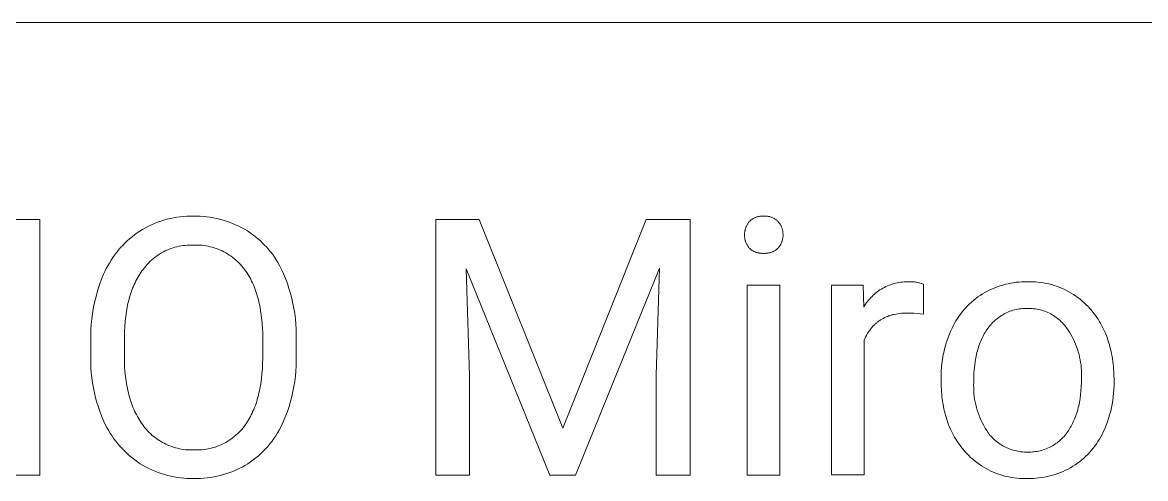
# Model space of a CAD drawing. Header units: millimetres. Extents: x 0 to 4030, y -54 to 2762.
# Drawn here: x 2886 to 3053.8, y 328.8 to 397 of the extents above; entities that cross this region are included whole.
import ezdxf

# ---------------------------------------------------------------- set-up
doc = ezdxf.new("R2010")
doc.units = ezdxf.units.MM
doc.header["$MEASUREMENT"] = 0
doc.layers.add('Domyślny', color=7, linetype='Continuous', true_color=0x000000)

msp = doc.modelspace()

# ---------------------------------------------------------------- linework, layer by layer
at = {"layer": 'Domyślny', "color": 18, "lineweight": 15, "true_color": 0x000000}
for p, q in [((4026.42, 396.95), (2507.18, 396.95)), ((2883.61, 367.48), (2888.62, 367.48)), ((2888.62, 367.48), (2888.62, 329.31)), ((2907.14, 367.4), (2907.62, 367.53)), ((2907.62, 367.53), (2908.11, 367.65)), ((2908.11, 367.65), (2908.59, 367.75)), ((2908.59, 367.75), (2909.08, 367.83)), ((2909.08, 367.83), (2909.58, 367.9)), ((2909.58, 367.9), (2910.07, 367.95)), ((2910.07, 367.95), (2910.57, 367.99)), ((2910.57, 367.99), (2911.06, 368)), ((2911.06, 368), (2911.56, 368)), ((2911.56, 368), (2912.06, 368)), ((2912.06, 368), (2912.56, 367.99)), ((2912.56, 367.99), (2913.05, 367.95)), ((2913.05, 367.95), (2913.55, 367.9)), ((2913.55, 367.9), (2914.04, 367.84)), ((2914.04, 367.84), (2914.54, 367.75)), ((2914.54, 367.75), (2915.02, 367.65)), ((2915.02, 367.65), (2915.51, 367.54)), ((2915.51, 367.54), (2915.99, 367.41)), ((2947.76, 329.31), (2947.76, 367.48)), ((2947.76, 367.48), (2954.25, 367.48)), ((2954.25, 367.48), (2966.73, 336.34)), ((2966.73, 336.34), (2979.2, 367.48)), ((2979.2, 367.48), (2985.74, 367.48)), ((2985.74, 367.48), (2985.74, 329.31)), ((2994.8, 367.38), (2994.88, 367.44)), ((2994.88, 367.44), (2994.95, 367.5)), ((2994.95, 367.5), (2995.03, 367.55)), ((2995.03, 367.55), (2995.11, 367.6)), ((2995.11, 367.6), (2995.19, 367.65)), ((2995.19, 367.65), (2995.28, 367.69)), ((2995.28, 367.69), (2995.36, 367.74)), ((2995.36, 367.74), (2995.45, 367.78)), ((2995.45, 367.78), (2995.53, 367.81)), ((2995.53, 367.81), (2995.62, 367.85)), ((2995.62, 367.85), (2995.71, 367.88)), ((2995.71, 367.88), (2995.8, 367.91)), ((2995.8, 367.91), (2995.89, 367.93)), ((2995.89, 367.93), (2995.99, 367.95)), ((2995.99, 367.95), (2996.08, 367.97)), ((2996.08, 367.97), (2996.17, 367.98)), ((2996.17, 367.98), (2996.27, 368)), ((2996.27, 368), (2996.36, 368)), ((2996.36, 368), (2996.46, 368.01)), ((2996.46, 368.01), (2996.55, 368.01)), ((2996.55, 368.01), (2996.65, 368.01)), ((2996.65, 368.01), (2996.74, 368.01)), ((2996.74, 368.01), (2996.84, 368.01)), ((2996.84, 368.01), (2996.93, 368.01)), ((2996.93, 368.01), (2997.03, 368.01)), ((2997.03, 368.01), (2997.12, 368)), ((2997.12, 368), (2997.21, 367.99)), ((2997.21, 367.99), (2997.31, 367.98)), ((2997.31, 367.98), (2997.4, 367.97)), ((2997.4, 367.97), (2997.49, 367.95)), ((2997.49, 367.95), (2997.59, 367.93)), ((2997.59, 367.93), (2997.68, 367.9)), ((2997.68, 367.9), (2997.77, 367.88)), ((2997.77, 367.88), (2997.86, 367.85)), ((2997.86, 367.85), (2997.95, 367.81)), ((2997.95, 367.81), (2998.03, 367.77)), ((2998.03, 367.77), (2998.12, 367.74)), ((2998.12, 367.74), (2998.21, 367.69)), ((2998.21, 367.69), (2998.29, 367.65)), ((2998.29, 367.65), (2998.37, 367.6)), ((2998.37, 367.6), (2998.45, 367.55)), ((2998.45, 367.55), (2998.53, 367.49)), ((2998.53, 367.49), (2998.6, 367.44)), ((2998.6, 367.44), (2998.68, 367.38)), ((2903.14, 365.5), (2903.53, 365.76)), ((2903.53, 365.76), (2903.96, 366.02)), ((2903.96, 366.02), (2904.39, 366.26)), ((2904.39, 366.26), (2904.83, 366.49)), ((2904.83, 366.49), (2905.28, 366.7)), ((2905.28, 366.7), (2905.74, 366.9)), ((2905.74, 366.9), (2906.2, 367.08)), ((2906.2, 367.08), (2906.67, 367.25)), ((2906.67, 367.25), (2907.14, 367.4)), ((2915.99, 367.41), (2916.47, 367.26)), ((2916.47, 367.26), (2916.94, 367.09)), ((2916.94, 367.09), (2917.4, 366.91)), ((2917.4, 366.91), (2917.86, 366.72)), ((2917.86, 366.72), (2918.31, 366.51)), ((2918.31, 366.51), (2918.76, 366.28)), ((2918.76, 366.28), (2919.2, 366.04)), ((2919.2, 366.04), (2919.62, 365.79)), ((2919.62, 365.79), (2920.02, 365.53)), ((2993.91, 365.69), (2993.93, 365.79)), ((2993.93, 365.79), (2993.95, 365.88)), ((2993.95, 365.88), (2993.97, 365.98)), ((2993.97, 365.98), (2993.99, 366.07)), ((2993.99, 366.07), (2994.02, 366.17)), ((2994.02, 366.17), (2994.05, 366.26)), ((2994.05, 366.26), (2994.09, 366.35)), ((2994.09, 366.35), (2994.13, 366.44)), ((2994.13, 366.44), (2994.17, 366.53)), ((2994.17, 366.53), (2994.21, 366.62)), ((2994.21, 366.62), (2994.26, 366.71)), ((2994.26, 366.71), (2994.31, 366.79)), ((2994.31, 366.79), (2994.36, 366.87)), ((2994.36, 366.87), (2994.41, 366.96)), ((2994.41, 366.96), (2994.47, 367.03)), ((2994.47, 367.03), (2994.53, 367.11)), ((2994.53, 367.11), (2994.59, 367.19)), ((2994.59, 367.19), (2994.66, 367.25)), ((2994.66, 367.25), (2994.73, 367.32)), ((2994.73, 367.32), (2994.8, 367.38)), ((2998.68, 367.38), (2998.75, 367.32)), ((2998.75, 367.32), (2998.82, 367.25)), ((2998.82, 367.25), (2998.89, 367.19)), ((2998.89, 367.19), (2998.95, 367.11)), ((2998.95, 367.11), (2999.01, 367.04)), ((2999.01, 367.04), (2999.07, 366.96)), ((2999.07, 366.96), (2999.13, 366.88)), ((2999.13, 366.88), (2999.18, 366.79)), ((2999.18, 366.79), (2999.24, 366.71)), ((2999.24, 366.71), (2999.28, 366.62)), ((2999.28, 366.62), (2999.33, 366.54)), ((2999.33, 366.54), (2999.37, 366.45)), ((2999.37, 366.45), (2999.41, 366.36)), ((2999.41, 366.36), (2999.45, 366.26)), ((2999.45, 366.26), (2999.48, 366.17)), ((2999.48, 366.17), (2999.51, 366.08)), ((2999.51, 366.08), (2999.53, 365.98)), ((2999.53, 365.98), (2999.56, 365.89)), ((2999.56, 365.89), (2999.58, 365.79)), ((2999.58, 365.79), (2999.59, 365.69)), ((2901.32, 363.98), (2901.66, 364.31)), ((2901.66, 364.31), (2902.02, 364.62)), ((2902.02, 364.62), (2902.38, 364.93)), ((2902.38, 364.93), (2902.76, 365.22)), ((2902.76, 365.22), (2903.14, 365.5)), ((2920.02, 365.53), (2920.4, 365.25)), ((2920.4, 365.25), (2920.78, 364.96)), ((2920.78, 364.96), (2921.14, 364.66)), ((2921.14, 364.66), (2921.5, 364.35)), ((2921.5, 364.35), (2921.84, 364.03)), ((2993.88, 365.4), (2993.89, 365.5)), ((2993.88, 365.3), (2993.88, 365.4)), ((2993.88, 365.2), (2993.88, 365.3)), ((2993.88, 365.1), (2993.88, 365.2)), ((2993.88, 365.01), (2993.88, 365.1)), ((2993.89, 364.91), (2993.88, 365.01)), ((2993.89, 365.5), (2993.9, 365.59)), ((2993.9, 364.81), (2993.89, 364.91)), ((2993.9, 365.59), (2993.91, 365.69)), ((2993.91, 364.71), (2993.9, 364.81)), ((2993.92, 364.62), (2993.91, 364.71)), ((2993.94, 364.52), (2993.92, 364.62)), ((2993.96, 364.43), (2993.94, 364.52)), ((2993.99, 364.33), (2993.96, 364.43)), ((2994.02, 364.24), (2993.99, 364.33)), ((2994.05, 364.15), (2994.02, 364.24)), ((2994.08, 364.06), (2994.05, 364.15)), ((2994.12, 363.97), (2994.08, 364.06)), ((2999.43, 364.1), (2999.4, 364.01)), ((2999.47, 364.19), (2999.43, 364.1)), ((2999.5, 364.28), (2999.47, 364.19)), ((2999.52, 364.37), (2999.5, 364.28)), ((2999.55, 364.46), (2999.52, 364.37)), ((2999.57, 364.55), (2999.55, 364.46)), ((2999.58, 364.64), (2999.57, 364.55)), ((2999.6, 364.73), (2999.58, 364.64)), ((2999.59, 365.69), (2999.61, 365.59)), ((2999.61, 364.83), (2999.6, 364.73)), ((2999.61, 365.59), (2999.62, 365.5)), ((2999.62, 364.92), (2999.61, 364.83)), ((2999.62, 365.5), (2999.62, 365.4)), ((2999.62, 365.4), (2999.63, 365.3)), ((2999.63, 365.01), (2999.62, 364.92)), ((2999.63, 365.3), (2999.63, 365.2)), ((2999.63, 365.2), (2999.63, 365.11)), ((2999.63, 365.11), (2999.63, 365.01)), ((2899.77, 362.19), (2900.06, 362.57)), ((2900.06, 362.57), (2900.35, 362.94)), ((2900.35, 362.94), (2900.66, 363.3)), ((2900.66, 363.3), (2900.99, 363.64)), ((2900.99, 363.64), (2901.32, 363.98)), ((2906.79, 362.51), (2906.53, 362.35)), ((2907.07, 362.66), (2906.79, 362.51)), ((2907.34, 362.8), (2907.07, 362.66)), ((2907.63, 362.93), (2907.34, 362.8)), ((2907.91, 363.05), (2907.63, 362.93)), ((2908.2, 363.16), (2907.91, 363.05)), ((2908.5, 363.26), (2908.2, 363.16)), ((2908.79, 363.35), (2908.5, 363.26)), ((2909.09, 363.43), (2908.79, 363.35)), ((2909.4, 363.5), (2909.09, 363.43)), ((2909.7, 363.55), (2909.4, 363.5)), ((2910.01, 363.6), (2909.7, 363.55)), ((2910.32, 363.64), (2910.01, 363.6)), ((2910.63, 363.67), (2910.32, 363.64)), ((2910.94, 363.68), (2910.63, 363.67)), ((2911.25, 363.69), (2910.94, 363.68)), ((2911.56, 363.68), (2911.25, 363.69)), ((2911.87, 363.69), (2911.56, 363.68)), ((2912.19, 363.69), (2911.87, 363.69)), ((2912.5, 363.67), (2912.19, 363.69)), ((2912.81, 363.65), (2912.5, 363.67)), ((2913.13, 363.61), (2912.81, 363.65)), ((2913.44, 363.56), (2913.13, 363.61)), ((2913.74, 363.51), (2913.44, 363.56)), ((2914.05, 363.44), (2913.74, 363.51)), ((2914.35, 363.36), (2914.05, 363.44)), ((2914.66, 363.27), (2914.35, 363.36)), ((2914.95, 363.17), (2914.66, 363.27)), ((2915.25, 363.06), (2914.95, 363.17)), ((2915.54, 362.94), (2915.25, 363.06)), ((2915.82, 362.81), (2915.54, 362.94)), ((2916.1, 362.67), (2915.82, 362.81)), ((2916.38, 362.52), (2916.1, 362.67)), ((2916.65, 362.36), (2916.38, 362.52)), ((2921.84, 364.03), (2922.18, 363.69)), ((2922.18, 363.69), (2922.5, 363.35)), ((2922.5, 363.35), (2922.81, 362.99)), ((2922.81, 362.99), (2923.11, 362.62)), ((2923.11, 362.62), (2923.39, 362.25)), ((2994.16, 363.88), (2994.12, 363.97)), ((2994.21, 363.79), (2994.16, 363.88)), ((2994.25, 363.7), (2994.21, 363.79)), ((2994.3, 363.62), (2994.25, 363.7)), ((2994.36, 363.54), (2994.3, 363.62)), ((2994.41, 363.46), (2994.36, 363.54)), ((2994.47, 363.38), (2994.41, 363.46)), ((2994.53, 363.3), (2994.47, 363.38)), ((2994.59, 363.23), (2994.53, 363.3)), ((2994.66, 363.16), (2994.59, 363.23)), ((2994.73, 363.1), (2994.66, 363.16)), ((2994.81, 363.04), (2994.73, 363.1)), ((2994.88, 362.99), (2994.81, 363.04)), ((2994.96, 362.93), (2994.88, 362.99)), ((2995.04, 362.88), (2994.96, 362.93)), ((2995.12, 362.83), (2995.04, 362.88)), ((2995.2, 362.78), (2995.12, 362.83)), ((2995.28, 362.74), (2995.2, 362.78)), ((2995.37, 362.7), (2995.28, 362.74)), ((2995.45, 362.66), (2995.37, 362.7)), ((2995.54, 362.63), (2995.45, 362.66)), ((2995.63, 362.59), (2995.54, 362.63)), ((2995.72, 362.56), (2995.63, 362.59)), ((2995.81, 362.54), (2995.72, 362.56)), ((2995.9, 362.52), (2995.81, 362.54)), ((2995.99, 362.5), (2995.9, 362.52)), ((2996.08, 362.48), (2995.99, 362.5)), ((2996.18, 362.47), (2996.08, 362.48)), ((2996.27, 362.45), (2996.18, 362.47)), ((2996.36, 362.45), (2996.27, 362.45)), ((2996.46, 362.44), (2996.36, 362.45)), ((2996.55, 362.44), (2996.46, 362.44)), ((2996.65, 362.44), (2996.55, 362.44)), ((2996.74, 362.45), (2996.65, 362.44)), ((2996.84, 362.44), (2996.74, 362.45)), ((2996.94, 362.44), (2996.84, 362.44)), ((2997.03, 362.44), (2996.94, 362.44)), ((2997.13, 362.45), (2997.03, 362.44)), ((2997.23, 362.46), (2997.13, 362.45)), ((2997.33, 362.47), (2997.23, 362.46)), ((2997.42, 362.48), (2997.33, 362.47)), ((2997.52, 362.5), (2997.42, 362.48)), ((2997.62, 362.53), (2997.52, 362.5)), ((2997.71, 362.55), (2997.62, 362.53)), ((2997.8, 362.58), (2997.71, 362.55)), ((2997.9, 362.61), (2997.8, 362.58)), ((2997.99, 362.65), (2997.9, 362.61)), ((2998.08, 362.68), (2997.99, 362.65)), ((2998.17, 362.73), (2998.08, 362.68)), ((2998.26, 362.77), (2998.17, 362.73)), ((2998.34, 362.82), (2998.26, 362.77)), ((2998.43, 362.87), (2998.34, 362.82)), ((2998.51, 362.92), (2998.43, 362.87)), ((2998.59, 362.98), (2998.51, 362.92)), ((2998.67, 363.04), (2998.59, 362.98)), ((2998.74, 363.1), (2998.67, 363.04)), ((2998.82, 363.16), (2998.74, 363.1)), ((2998.89, 363.23), (2998.82, 363.16)), ((2998.95, 363.3), (2998.89, 363.23)), ((2999.01, 363.37), (2998.95, 363.3)), ((2999.07, 363.44), (2999.01, 363.37)), ((2999.12, 363.52), (2999.07, 363.44)), ((2999.18, 363.6), (2999.12, 363.52)), ((2999.23, 363.68), (2999.18, 363.6)), ((2999.27, 363.76), (2999.23, 363.68)), ((2999.32, 363.84), (2999.27, 363.76)), ((2999.36, 363.93), (2999.32, 363.84)), ((2999.4, 364.01), (2999.36, 363.93)), ((2898.76, 360.59), (2898.99, 361)), ((2898.99, 361), (2899.24, 361.4)), ((2899.24, 361.4), (2899.5, 361.8)), ((2899.5, 361.8), (2899.77, 362.19)), ((2904.62, 360.76), (2904.42, 360.53)), ((2904.83, 360.99), (2904.62, 360.76)), ((2905.05, 361.21), (2904.83, 360.99)), ((2905.28, 361.42), (2905.05, 361.21)), ((2905.52, 361.62), (2905.28, 361.42)), ((2905.76, 361.82), (2905.52, 361.62)), ((2906.01, 362), (2905.76, 361.82)), ((2906.27, 362.18), (2906.01, 362)), ((2906.53, 362.35), (2906.27, 362.18)), ((2916.91, 362.19), (2916.65, 362.36)), ((2917.17, 362.01), (2916.91, 362.19)), ((2917.43, 361.83), (2917.17, 362.01)), ((2917.67, 361.63), (2917.43, 361.83)), ((2917.91, 361.43), (2917.67, 361.63)), ((2918.14, 361.22), (2917.91, 361.43)), ((2918.37, 361), (2918.14, 361.22)), ((2918.58, 360.77), (2918.37, 361)), ((2918.79, 360.53), (2918.58, 360.77)), ((2923.39, 362.25), (2923.67, 361.86)), ((2923.67, 361.86), (2923.93, 361.47)), ((2923.93, 361.47), (2924.17, 361.06)), ((2924.17, 361.06), (2924.41, 360.65)), ((2897.84, 358.6), (2898.14, 359.31)), ((2898.14, 359.31), (2898.33, 359.74)), ((2898.33, 359.74), (2898.54, 360.17)), ((2898.54, 360.17), (2898.76, 360.59)), ((2903.39, 359.1), (2903.24, 358.85)), ((2903.54, 359.34), (2903.39, 359.1)), ((2903.7, 359.58), (2903.54, 359.34)), ((2903.86, 359.82), (2903.7, 359.58)), ((2904.03, 360.04), (2903.86, 359.82)), ((2904.22, 360.29), (2904.03, 360.04)), ((2904.42, 360.53), (2904.22, 360.29)), ((2918.99, 360.29), (2918.79, 360.53)), ((2919.18, 360.04), (2918.99, 360.29)), ((2919.35, 359.82), (2919.18, 360.04)), ((2919.51, 359.58), (2919.35, 359.82)), ((2919.67, 359.34), (2919.51, 359.58)), ((2919.82, 359.09), (2919.67, 359.34)), ((2919.97, 358.84), (2919.82, 359.09)), ((2924.41, 360.65), (2924.62, 360.23)), ((2924.62, 360.23), (2924.83, 359.81)), ((2924.83, 359.81), (2925.02, 359.37)), ((2925.02, 359.37), (2925.31, 358.66)), ((2964.79, 329.31), (2952.29, 360.14)), ((2952.29, 360.14), (2952.79, 344.18)), ((2981.17, 360.22), (2968.64, 329.31)), ((2980.7, 344.18), (2981.17, 360.22)), ((2897.32, 357.15), (2897.57, 357.88)), ((2897.57, 357.88), (2897.84, 358.6)), ((2902.58, 357.51), (2902.47, 357.22)), ((2902.7, 357.79), (2902.58, 357.51)), ((2902.83, 358.06), (2902.7, 357.79)), ((2902.96, 358.33), (2902.83, 358.06)), ((2903.1, 358.59), (2902.96, 358.33)), ((2903.24, 358.85), (2903.1, 358.59)), ((2920.11, 358.58), (2919.97, 358.84)), ((2920.24, 358.31), (2920.11, 358.58)), ((2920.37, 358.04), (2920.24, 358.31)), ((2920.5, 357.76), (2920.37, 358.04)), ((2920.62, 357.47), (2920.5, 357.76)), ((2920.73, 357.18), (2920.62, 357.47)), ((2925.31, 358.66), (2925.58, 357.93)), ((2925.58, 357.93), (2925.82, 357.2)), ((2994.28, 329.31), (2994.28, 357.67)), ((2994.28, 357.67), (2999.13, 357.67)), ((2999.13, 357.67), (2999.13, 329.31)), ((3006.89, 329.32), (3006.89, 357.67)), ((3006.89, 357.67), (3011.6, 357.67)), ((3011.6, 357.67), (3011.68, 354.4)), ((3014.54, 357.24), (3014.76, 357.36)), ((3014.76, 357.36), (3014.99, 357.47)), ((3014.99, 357.47), (3015.22, 357.58)), ((3015.22, 357.58), (3015.46, 357.67)), ((3015.46, 357.67), (3015.7, 357.76)), ((3015.7, 357.76), (3015.94, 357.84)), ((3015.94, 357.84), (3016.18, 357.92)), ((3016.18, 357.92), (3016.43, 357.98)), ((3016.43, 357.98), (3016.68, 358.04)), ((3016.68, 358.04), (3016.93, 358.09)), ((3016.93, 358.09), (3017.18, 358.13)), ((3017.18, 358.13), (3017.43, 358.16)), ((3017.43, 358.16), (3017.68, 358.18)), ((3017.68, 358.18), (3017.94, 358.19)), ((3017.94, 358.19), (3018.19, 358.2)), ((3018.19, 358.2), (3018.45, 358.2)), ((3018.45, 358.2), (3018.62, 358.2)), ((3018.62, 358.2), (3018.78, 358.2)), ((3018.78, 358.2), (3018.95, 358.2)), ((3018.95, 358.2), (3019.12, 358.19)), ((3019.12, 358.19), (3019.29, 358.17)), ((3019.29, 358.17), (3019.46, 358.15)), ((3019.46, 358.15), (3019.62, 358.12)), ((3019.62, 358.12), (3019.79, 358.08)), ((3019.79, 358.08), (3019.95, 358.05)), ((3019.95, 358.05), (3020.12, 358)), ((3020.12, 358), (3020.28, 357.95)), ((3020.28, 357.95), (3020.44, 357.9)), ((3020.44, 357.9), (3020.59, 357.83)), ((3020.59, 357.83), (3020.59, 353.33)), ((3031.28, 357.31), (3031.66, 357.46)), ((3031.66, 357.46), (3032.05, 357.59)), ((3032.05, 357.59), (3032.45, 357.71)), ((3032.45, 357.71), (3032.85, 357.82)), ((3032.85, 357.82), (3033.25, 357.91)), ((3033.25, 357.91), (3033.65, 358)), ((3033.65, 358), (3034.06, 358.06)), ((3034.06, 358.06), (3034.47, 358.12)), ((3034.47, 358.12), (3034.88, 358.16)), ((3034.88, 358.16), (3035.29, 358.19)), ((3035.29, 358.19), (3035.7, 358.2)), ((3035.7, 358.2), (3036.12, 358.2)), ((3036.12, 358.2), (3036.52, 358.21)), ((3036.52, 358.21), (3036.93, 358.2)), ((3036.93, 358.2), (3037.33, 358.18)), ((3037.33, 358.18), (3037.73, 358.15)), ((3037.73, 358.15), (3038.13, 358.1)), ((3038.13, 358.1), (3038.53, 358.04)), ((3038.53, 358.04), (3038.93, 357.96)), ((3038.93, 357.96), (3039.33, 357.88)), ((3039.33, 357.88), (3039.72, 357.78)), ((3039.72, 357.78), (3040.11, 357.66)), ((3040.11, 357.66), (3040.49, 357.53)), ((3040.49, 357.53), (3040.87, 357.39)), ((3040.87, 357.39), (3041.24, 357.24)), ((2896.73, 354.92), (2896.9, 355.67)), ((2896.9, 355.67), (2897.1, 356.41)), ((2897.1, 356.41), (2897.32, 357.15)), ((2901.96, 355.72), (2901.88, 355.4)), ((2902.05, 356.03), (2901.96, 355.72)), ((2902.15, 356.34), (2902.05, 356.03)), ((2902.25, 356.64), (2902.15, 356.34)), ((2902.35, 356.93), (2902.25, 356.64)), ((2902.47, 357.22), (2902.35, 356.93)), ((2920.84, 356.89), (2920.73, 357.18)), ((2920.94, 356.58), (2920.84, 356.89)), ((2921.04, 356.27), (2920.94, 356.58)), ((2921.14, 355.95), (2921.04, 356.27)), ((2921.22, 355.63), (2921.14, 355.95)), ((2925.82, 357.2), (2926.04, 356.46)), ((2926.04, 356.46), (2926.24, 355.71)), ((2926.24, 355.71), (2926.41, 354.95)), ((3012.57, 355.64), (3012.74, 355.83)), ((3012.74, 355.83), (3012.92, 356.01)), ((3012.92, 356.01), (3013.1, 356.19)), ((3013.1, 356.19), (3013.29, 356.36)), ((3013.29, 356.36), (3013.49, 356.52)), ((3013.49, 356.52), (3013.69, 356.68)), ((3013.69, 356.68), (3013.89, 356.83)), ((3013.89, 356.83), (3014.1, 356.97)), ((3014.1, 356.97), (3014.32, 357.11)), ((3014.32, 357.11), (3014.54, 357.24)), ((3028.11, 355.43), (3028.43, 355.68)), ((3028.43, 355.68), (3028.75, 355.93)), ((3028.75, 355.93), (3029.09, 356.16)), ((3029.09, 356.16), (3029.43, 356.39)), ((3029.43, 356.39), (3029.79, 356.6)), ((3029.79, 356.6), (3030.15, 356.79)), ((3030.15, 356.79), (3030.52, 356.98)), ((3030.52, 356.98), (3030.9, 357.15)), ((3030.9, 357.15), (3031.28, 357.31)), ((3041.24, 357.24), (3041.61, 357.08)), ((3041.61, 357.08), (3041.98, 356.9)), ((3041.98, 356.9), (3042.33, 356.71)), ((3042.33, 356.71), (3042.68, 356.5)), ((3042.68, 356.5), (3043.03, 356.29)), ((3043.03, 356.29), (3043.36, 356.06)), ((3043.36, 356.06), (3043.69, 355.83)), ((3043.69, 355.83), (3044.01, 355.58)), ((2896.46, 353.41), (2896.58, 354.17)), ((2896.58, 354.17), (2896.73, 354.92)), ((2901.66, 354.41), (2901.53, 353.73)), ((2901.72, 354.75), (2901.66, 354.41)), ((2901.8, 355.08), (2901.72, 354.75)), ((2901.88, 355.4), (2901.8, 355.08)), ((2921.31, 355.3), (2921.22, 355.63)), ((2921.38, 354.97), (2921.31, 355.3)), ((2921.46, 354.63), (2921.38, 354.97)), ((2921.52, 354.28), (2921.46, 354.63)), ((2921.64, 353.56), (2921.52, 354.28)), ((2926.41, 354.95), (2926.56, 354.19)), ((2926.56, 354.19), (2926.68, 353.43)), ((3011.68, 354.4), (3011.81, 354.62)), ((3011.81, 354.62), (3011.95, 354.83)), ((3011.95, 354.83), (3012.09, 355.04)), ((3012.09, 355.04), (3012.25, 355.25)), ((3012.25, 355.25), (3012.4, 355.45)), ((3012.4, 355.45), (3012.57, 355.64)), ((3026.39, 353.68), (3026.65, 354)), ((3026.65, 354), (3026.92, 354.3)), ((3026.92, 354.3), (3027.2, 354.6)), ((3027.2, 354.6), (3027.5, 354.88)), ((3027.5, 354.88), (3027.8, 355.16)), ((3027.8, 355.16), (3028.11, 355.43)), ((3034.21, 354), (3033.98, 353.93)), ((3034.45, 354.05), (3034.21, 354)), ((3034.68, 354.1), (3034.45, 354.05)), ((3034.92, 354.14), (3034.68, 354.1)), ((3035.16, 354.17), (3034.92, 354.14)), ((3035.4, 354.19), (3035.16, 354.17)), ((3035.64, 354.21), (3035.4, 354.19)), ((3035.88, 354.21), (3035.64, 354.21)), ((3036.12, 354.21), (3035.88, 354.21)), ((3036.36, 354.22), (3036.12, 354.21)), ((3036.6, 354.21), (3036.36, 354.22)), ((3036.85, 354.2), (3036.6, 354.21)), ((3037.09, 354.17), (3036.85, 354.2)), ((3037.33, 354.14), (3037.09, 354.17)), ((3037.57, 354.1), (3037.33, 354.14)), ((3037.81, 354.05), (3037.57, 354.1)), ((3038.04, 354), (3037.81, 354.05)), ((3038.28, 353.93), (3038.04, 354)), ((3044.01, 355.58), (3044.32, 355.32)), ((3044.32, 355.32), (3044.62, 355.05)), ((3044.62, 355.05), (3044.91, 354.77)), ((3044.91, 354.77), (3045.2, 354.48)), ((3045.2, 354.48), (3045.47, 354.19)), ((3045.47, 354.19), (3045.69, 353.93)), ((2896.29, 351.88), (2896.36, 352.65)), ((2896.36, 352.65), (2896.46, 353.41)), ((2901.43, 353.02), (2901.35, 352.29)), ((2901.53, 353.73), (2901.43, 353.02)), ((2921.74, 352.83), (2921.64, 353.56)), ((2921.81, 352.06), (2921.74, 352.83)), ((2926.68, 353.43), (2926.78, 352.66)), ((2926.78, 352.66), (2926.85, 351.89)), ((3014, 352.37), (3013.9, 352.3)), ((3014.1, 352.43), (3014, 352.37)), ((3014.2, 352.5), (3014.1, 352.43)), ((3014.3, 352.56), (3014.2, 352.5)), ((3014.41, 352.62), (3014.3, 352.56)), ((3014.51, 352.68), (3014.41, 352.62)), ((3014.62, 352.73), (3014.51, 352.68)), ((3014.73, 352.79), (3014.62, 352.73)), ((3014.84, 352.84), (3014.73, 352.79)), ((3014.95, 352.89), (3014.84, 352.84)), ((3015.06, 352.94), (3014.95, 352.89)), ((3015.17, 352.99), (3015.06, 352.94)), ((3015.29, 353.03), (3015.17, 352.99)), ((3015.4, 353.08), (3015.29, 353.03)), ((3015.52, 353.12), (3015.4, 353.08)), ((3015.64, 353.15), (3015.52, 353.12)), ((3015.76, 353.19), (3015.64, 353.15)), ((3015.89, 353.23), (3015.76, 353.19)), ((3016.01, 353.26), (3015.89, 353.23)), ((3016.14, 353.29), (3016.01, 353.26)), ((3016.27, 353.32), (3016.14, 353.29)), ((3016.52, 353.37), (3016.27, 353.32)), ((3016.79, 353.41), (3016.52, 353.37)), ((3017.06, 353.45), (3016.79, 353.41)), ((3017.34, 353.48), (3017.06, 353.45)), ((3017.62, 353.5), (3017.34, 353.48)), ((3017.91, 353.51), (3017.62, 353.5)), ((3018.21, 353.51), (3017.91, 353.51)), ((3018.69, 353.51), (3018.21, 353.51)), ((3019.16, 353.48), (3018.69, 353.51)), ((3019.64, 353.45), (3019.16, 353.48)), ((3020.12, 353.39), (3019.64, 353.45)), ((3020.59, 353.33), (3020.12, 353.39)), ((3025.25, 351.99), (3025.45, 352.34)), ((3025.45, 352.34), (3025.67, 352.69)), ((3025.67, 352.69), (3025.9, 353.03)), ((3025.9, 353.03), (3026.14, 353.36)), ((3026.14, 353.36), (3026.39, 353.68)), ((3031.28, 352.42), (3031.11, 352.26)), ((3031.46, 352.58), (3031.28, 352.42)), ((3031.65, 352.73), (3031.46, 352.58)), ((3031.84, 352.88), (3031.65, 352.73)), ((3032.04, 353.01), (3031.84, 352.88)), ((3032.24, 353.15), (3032.04, 353.01)), ((3032.44, 353.27), (3032.24, 353.15)), ((3032.65, 353.39), (3032.44, 353.27)), ((3032.87, 353.5), (3032.65, 353.39)), ((3033.08, 353.6), (3032.87, 353.5)), ((3033.3, 353.69), (3033.08, 353.6)), ((3033.53, 353.78), (3033.3, 353.69)), ((3033.75, 353.86), (3033.53, 353.78)), ((3033.98, 353.93), (3033.75, 353.86)), ((3038.51, 353.86), (3038.28, 353.93)), ((3038.74, 353.78), (3038.51, 353.86)), ((3038.97, 353.69), (3038.74, 353.78)), ((3039.19, 353.6), (3038.97, 353.69)), ((3039.41, 353.49), (3039.19, 353.6)), ((3039.63, 353.38), (3039.41, 353.49)), ((3039.84, 353.26), (3039.63, 353.38)), ((3040.05, 353.14), (3039.84, 353.26)), ((3040.25, 353), (3040.05, 353.14)), ((3040.45, 352.86), (3040.25, 353)), ((3040.64, 352.72), (3040.45, 352.86)), ((3040.83, 352.56), (3040.64, 352.72)), ((3041.01, 352.4), (3040.83, 352.56)), ((3041.19, 352.23), (3041.01, 352.4)), ((3045.69, 353.93), (3045.91, 353.67)), ((3045.91, 353.67), (3046.11, 353.41)), ((3046.11, 353.41), (3046.31, 353.14)), ((3046.31, 353.14), (3046.5, 352.87)), ((3046.5, 352.87), (3046.69, 352.59)), ((3046.69, 352.59), (3046.87, 352.31)), ((2896.22, 350.34), (2896.24, 351.11)), ((2896.24, 351.11), (2896.29, 351.88)), ((2901.25, 350.76), (2901.23, 349.96)), ((2901.29, 351.54), (2901.25, 350.76)), ((2901.35, 352.29), (2901.29, 351.54)), ((2921.86, 351.28), (2921.81, 352.06)), ((2921.9, 350.47), (2921.86, 351.28)), ((2926.85, 351.89), (2926.89, 351.12)), ((2926.89, 351.12), (2926.92, 350.35)), ((3012.41, 350.72), (3012.34, 350.62)), ((3012.48, 350.83), (3012.41, 350.72)), ((3012.55, 350.93), (3012.48, 350.83)), ((3012.63, 351.03), (3012.55, 350.93)), ((3012.7, 351.13), (3012.63, 351.03)), ((3012.78, 351.23), (3012.7, 351.13)), ((3012.85, 351.32), (3012.78, 351.23)), ((3012.93, 351.41), (3012.85, 351.32)), ((3013.01, 351.5), (3012.93, 351.41)), ((3013.1, 351.59), (3013.01, 351.5)), ((3013.18, 351.68), (3013.1, 351.59)), ((3013.27, 351.76), (3013.18, 351.68)), ((3013.35, 351.84), (3013.27, 351.76)), ((3013.44, 351.92), (3013.35, 351.84)), ((3013.53, 352), (3013.44, 351.92)), ((3013.62, 352.08), (3013.53, 352)), ((3013.71, 352.15), (3013.62, 352.08)), ((3013.81, 352.23), (3013.71, 352.15)), ((3013.9, 352.3), (3013.81, 352.23)), ((3024.43, 350.25), (3024.64, 350.76)), ((3024.64, 350.76), (3024.87, 351.26)), ((3024.87, 351.26), (3025.05, 351.63)), ((3025.05, 351.63), (3025.25, 351.99)), ((3029.93, 350.8), (3029.8, 350.61)), ((3030.05, 350.99), (3029.93, 350.8)), ((3030.18, 351.17), (3030.05, 350.99)), ((3030.32, 351.35), (3030.18, 351.17)), ((3030.46, 351.55), (3030.32, 351.35)), ((3030.62, 351.73), (3030.46, 351.55)), ((3030.77, 351.91), (3030.62, 351.73)), ((3030.94, 352.09), (3030.77, 351.91)), ((3031.11, 352.26), (3030.94, 352.09)), ((3041.36, 352.06), (3041.19, 352.23)), ((3041.53, 351.88), (3041.36, 352.06)), ((3041.68, 351.7), (3041.53, 351.88)), ((3041.84, 351.51), (3041.68, 351.7)), ((3041.98, 351.31), (3041.84, 351.51)), ((3042.21, 350.98), (3041.98, 351.31)), ((3042.43, 350.65), (3042.21, 350.98)), ((3042.63, 350.3), (3042.43, 350.65)), ((3046.87, 352.31), (3047.04, 352.02)), ((3047.04, 352.02), (3047.21, 351.72)), ((3047.21, 351.72), (3047.36, 351.42)), ((3047.36, 351.42), (3047.51, 351.12)), ((3047.51, 351.12), (3047.66, 350.81)), ((3047.66, 350.81), (3047.8, 350.49)), ((2896.22, 349.58), (2896.22, 350.34)), ((2896.22, 346.82), (2896.22, 349.58)), ((2901.23, 349.96), (2901.23, 347.16)), ((2921.91, 349.63), (2921.9, 350.47)), ((2921.91, 346.8), (2921.91, 349.63)), ((2926.92, 350.35), (2926.91, 349.58)), ((2926.91, 349.58), (2926.91, 347.16)), ((3011.85, 349.7), (3011.74, 349.45)), ((3011.74, 349.45), (3011.74, 329.32)), ((3011.96, 349.94), (3011.85, 349.7)), ((3012.08, 350.17), (3011.96, 349.94)), ((3012.14, 350.29), (3012.08, 350.17)), ((3012.21, 350.4), (3012.14, 350.29)), ((3012.27, 350.51), (3012.21, 350.4)), ((3012.34, 350.62), (3012.27, 350.51)), ((3023.89, 348.68), (3024.06, 349.2)), ((3024.06, 349.2), (3024.23, 349.73)), ((3024.23, 349.73), (3024.43, 350.25)), ((3029.07, 349.11), (3028.98, 348.87)), ((3029.16, 349.34), (3029.07, 349.11)), ((3029.26, 349.56), (3029.16, 349.34)), ((3029.36, 349.78), (3029.26, 349.56)), ((3029.46, 349.99), (3029.36, 349.78)), ((3029.57, 350.2), (3029.46, 349.99)), ((3029.69, 350.41), (3029.57, 350.2)), ((3029.8, 350.61), (3029.69, 350.41)), ((3042.82, 349.95), (3042.63, 350.3)), ((3043.01, 349.59), (3042.82, 349.95)), ((3043.18, 349.23), (3043.01, 349.59)), ((3043.33, 348.86), (3043.18, 349.23)), ((3047.8, 350.49), (3047.93, 350.17)), ((3047.93, 350.17), (3048.05, 349.85)), ((3048.05, 349.85), (3048.17, 349.52)), ((3048.17, 349.52), (3048.27, 349.18)), ((3048.27, 349.18), (3048.38, 348.84)), ((3023.52, 347.06), (3023.63, 347.6)), ((3023.63, 347.6), (3023.75, 348.14)), ((3023.75, 348.14), (3023.89, 348.68)), ((3028.54, 347.37), (3028.48, 347.1)), ((3028.6, 347.63), (3028.54, 347.37)), ((3028.67, 347.89), (3028.6, 347.63)), ((3028.74, 348.14), (3028.67, 347.89)), ((3028.82, 348.39), (3028.74, 348.14)), ((3028.9, 348.64), (3028.82, 348.39)), ((3028.98, 348.87), (3028.9, 348.64)), ((3043.48, 348.48), (3043.33, 348.86)), ((3043.61, 348.11), (3043.48, 348.48)), ((3043.73, 347.72), (3043.61, 348.11)), ((3043.84, 347.34), (3043.73, 347.72)), ((3043.93, 346.95), (3043.84, 347.34)), ((3048.38, 348.84), (3048.47, 348.49)), ((3048.47, 348.49), (3048.56, 348.14)), ((3048.56, 348.14), (3048.64, 347.78)), ((3048.64, 347.78), (3048.71, 347.42)), ((3048.71, 347.42), (3048.78, 347.05)), ((2896.22, 346.07), (2896.22, 346.82)), ((2896.25, 345.32), (2896.22, 346.07)), ((2901.23, 347.16), (2901.24, 346.35)), ((2901.24, 346.35), (2901.27, 345.56)), ((2921.85, 345.19), (2921.89, 345.98)), ((2921.89, 345.98), (2921.91, 346.8)), ((2926.9, 345.62), (2926.85, 344.84)), ((2926.92, 346.39), (2926.9, 345.62)), ((2926.91, 347.16), (2926.92, 346.39)), ((3023.3, 345.42), (3023.35, 345.97)), ((3023.35, 345.97), (3023.43, 346.51)), ((3023.43, 346.51), (3023.52, 347.06)), ((3028.26, 345.69), (3028.2, 345.09)), ((3028.33, 346.27), (3028.26, 345.69)), ((3028.38, 346.55), (3028.33, 346.27)), ((3028.43, 346.83), (3028.38, 346.55)), ((3028.48, 347.1), (3028.43, 346.83)), ((3044.01, 346.55), (3043.93, 346.95)), ((3044.08, 346.16), (3044.01, 346.55)), ((3044.14, 345.76), (3044.08, 346.16)), ((3044.18, 345.36), (3044.14, 345.76)), ((3048.78, 347.05), (3048.84, 346.68)), ((3048.84, 346.68), (3048.89, 346.3)), ((3048.89, 346.3), (3048.94, 345.92)), ((3048.94, 345.92), (3048.98, 345.53)), ((2896.3, 344.57), (2896.25, 345.32)), ((2896.38, 343.82), (2896.3, 344.57)), ((2901.27, 345.56), (2901.32, 344.79)), ((2901.32, 344.79), (2901.4, 344.05)), ((2901.4, 344.05), (2901.49, 343.32)), ((2921.7, 343.68), (2921.79, 344.42)), ((2921.79, 344.42), (2921.85, 345.19)), ((2926.78, 344.08), (2926.68, 343.31)), ((2926.85, 344.84), (2926.78, 344.08)), ((2952.79, 344.18), (2952.79, 329.31)), ((2980.7, 329.31), (2980.7, 344.18)), ((3023.25, 344.31), (3023.26, 344.86)), ((3023.25, 343.76), (3023.25, 344.31)), ((3023.26, 344.86), (3023.3, 345.42)), ((3028.15, 344.48), (3028.13, 343.84)), ((3028.2, 345.09), (3028.15, 344.48)), ((3044.21, 344.96), (3044.18, 345.36)), ((3044.22, 344.56), (3044.21, 344.96)), ((3044.21, 343.76), (3044.22, 344.16)), ((3044.22, 344.16), (3044.22, 344.56)), ((3048.98, 345.53), (3049.01, 345.14)), ((3049.01, 345.14), (3049.04, 344.74)), ((3049.04, 344.74), (3049.05, 344.34)), ((3049.05, 344.34), (3049.07, 343.52)), ((2896.48, 343.08), (2896.38, 343.82)), ((2896.61, 342.34), (2896.48, 343.08)), ((2896.76, 341.6), (2896.61, 342.34)), ((2901.49, 343.32), (2901.55, 342.97)), ((2901.55, 342.97), (2901.61, 342.62)), ((2901.61, 342.62), (2901.68, 342.28)), ((2901.68, 342.28), (2901.75, 341.94)), ((2921.41, 341.92), (2921.48, 342.26)), ((2921.48, 342.26), (2921.6, 342.95)), ((2921.6, 342.95), (2921.7, 343.68)), ((2926.56, 342.55), (2926.41, 341.79)), ((2926.68, 343.31), (2926.56, 342.55)), ((3023.25, 343.42), (3023.25, 343.76)), ((3023.26, 342.6), (3023.25, 343.42)), ((3023.28, 342.2), (3023.26, 342.6)), ((3028.12, 343.18), (3028.1, 342.76)), ((3028.1, 342.76), (3028.11, 342.34)), ((3028.11, 342.34), (3028.12, 341.91)), ((3028.13, 343.84), (3028.12, 343.18)), ((3044.13, 341.88), (3044.18, 342.49)), ((3044.18, 342.49), (3044.2, 343.12)), ((3044.2, 343.12), (3044.21, 343.76)), ((3049.07, 342.63), (3049.05, 342.08)), ((3049.07, 343.52), (3049.07, 343.18)), ((3049.07, 343.18), (3049.07, 342.63)), ((2896.94, 340.87), (2896.76, 341.6)), ((2897.14, 340.14), (2896.94, 340.87)), ((2901.75, 341.94), (2901.83, 341.61)), ((2901.83, 341.61), (2901.91, 341.29)), ((2901.91, 341.29), (2902, 340.97)), ((2902, 340.97), (2902.09, 340.65)), ((2902.09, 340.65), (2902.19, 340.34)), ((2921, 340.31), (2921.09, 340.62)), ((2921.09, 340.62), (2921.18, 340.93)), ((2921.18, 340.93), (2921.26, 341.26)), ((2921.26, 341.26), (2921.34, 341.58)), ((2921.34, 341.58), (2921.41, 341.92)), ((2926.24, 341.04), (2926.05, 340.29)), ((2926.41, 341.79), (2926.24, 341.04)), ((3023.3, 341.81), (3023.28, 342.2)), ((3023.33, 341.42), (3023.3, 341.81)), ((3023.37, 341.03), (3023.33, 341.42)), ((3023.42, 340.65), (3023.37, 341.03)), ((3023.47, 340.28), (3023.42, 340.65)), ((3028.12, 341.91), (3028.15, 341.49)), ((3028.15, 341.49), (3028.2, 341.07)), ((3028.2, 341.07), (3028.25, 340.66)), ((3028.25, 340.66), (3028.33, 340.24)), ((3043.95, 340.45), (3044, 340.73)), ((3044, 340.73), (3044.07, 341.3)), ((3044.07, 341.3), (3044.13, 341.88)), ((3048.96, 340.99), (3048.89, 340.45)), ((3049.01, 341.54), (3048.96, 340.99)), ((3049.05, 342.08), (3049.01, 341.54)), ((2897.36, 339.43), (2897.14, 340.14)), ((2897.61, 338.72), (2897.36, 339.43)), ((2902.19, 340.34), (2902.3, 340.04)), ((2902.3, 340.04), (2902.41, 339.74)), ((2902.41, 339.74), (2902.52, 339.45)), ((2902.52, 339.45), (2902.64, 339.16)), ((2902.64, 339.16), (2902.77, 338.88)), ((2920.45, 338.85), (2920.57, 339.13)), ((2920.57, 339.13), (2920.69, 339.42)), ((2920.69, 339.42), (2920.8, 339.71)), ((2920.8, 339.71), (2920.9, 340.01)), ((2920.9, 340.01), (2921, 340.31)), ((2925.83, 339.55), (2925.58, 338.82)), ((2926.05, 340.29), (2925.83, 339.55)), ((3023.53, 339.91), (3023.47, 340.28)), ((3023.59, 339.54), (3023.53, 339.91)), ((3023.67, 339.18), (3023.59, 339.54)), ((3023.75, 338.83), (3023.67, 339.18)), ((3028.33, 340.24), (3028.42, 339.83)), ((3028.42, 339.83), (3028.52, 339.42)), ((3028.52, 339.42), (3028.64, 339.01)), ((3028.64, 339.01), (3028.77, 338.61)), ((3043.6, 338.87), (3043.67, 339.12)), ((3043.67, 339.12), (3043.73, 339.38)), ((3043.73, 339.38), (3043.79, 339.64)), ((3043.79, 339.64), (3043.85, 339.9)), ((3043.85, 339.9), (3043.9, 340.17)), ((3043.9, 340.17), (3043.95, 340.45)), ((3048.69, 339.37), (3048.57, 338.84)), ((3048.8, 339.91), (3048.69, 339.37)), ((3048.89, 340.45), (3048.8, 339.91)), ((2897.88, 338.01), (2897.61, 338.72)), ((2898.18, 337.32), (2897.88, 338.01)), ((2898.39, 336.87), (2898.18, 337.32)), ((2902.77, 338.88), (2902.9, 338.61)), ((2902.9, 338.61), (2903.04, 338.34)), ((2903.04, 338.34), (2903.18, 338.07)), ((2903.18, 338.07), (2903.33, 337.81)), ((2903.33, 337.81), (2903.48, 337.56)), ((2903.48, 337.56), (2903.64, 337.31)), ((2903.64, 337.31), (2903.81, 337.06)), ((2919.48, 337.07), (2919.63, 337.3)), ((2919.63, 337.3), (2919.78, 337.55)), ((2919.78, 337.55), (2919.93, 337.79)), ((2919.93, 337.79), (2920.07, 338.05)), ((2920.07, 338.05), (2920.2, 338.31)), ((2920.2, 338.31), (2920.33, 338.58)), ((2920.33, 338.58), (2920.45, 338.85)), ((2925.02, 337.38), (2924.82, 336.92)), ((2925.31, 338.09), (2925.02, 337.38)), ((2925.58, 338.82), (2925.31, 338.09)), ((3023.83, 338.48), (3023.75, 338.83)), ((3023.93, 338.13), (3023.83, 338.48)), ((3024.03, 337.79), (3023.93, 338.13)), ((3024.13, 337.46), (3024.03, 337.79)), ((3024.25, 337.13), (3024.13, 337.46)), ((3028.77, 338.61), (3028.91, 338.21)), ((3028.91, 338.21), (3029.07, 337.82)), ((3029.07, 337.82), (3029.24, 337.44)), ((3029.24, 337.44), (3029.42, 337.06)), ((3042.88, 337.02), (3042.99, 337.24)), ((3042.99, 337.24), (3043.09, 337.46)), ((3043.09, 337.46), (3043.18, 337.68)), ((3043.18, 337.68), (3043.27, 337.91)), ((3043.27, 337.91), (3043.36, 338.15)), ((3043.36, 338.15), (3043.44, 338.38)), ((3043.44, 338.38), (3043.52, 338.63)), ((3043.52, 338.63), (3043.6, 338.87)), ((3048.09, 337.26), (3047.89, 336.75)), ((3048.26, 337.78), (3048.09, 337.26)), ((3048.42, 338.31), (3048.26, 337.78)), ((3048.57, 338.84), (3048.42, 338.31)), ((2898.62, 336.43), (2898.39, 336.87)), ((2898.86, 336), (2898.62, 336.43)), ((2899.11, 335.57), (2898.86, 336)), ((2899.39, 335.15), (2899.11, 335.57)), ((2903.81, 337.06), (2903.98, 336.83)), ((2903.98, 336.83), (2904.16, 336.58)), ((2904.16, 336.58), (2904.35, 336.34)), ((2904.35, 336.34), (2904.54, 336.11)), ((2904.54, 336.11), (2904.75, 335.88)), ((2904.75, 335.88), (2904.96, 335.66)), ((2904.96, 335.66), (2905.18, 335.45)), ((2918.12, 335.46), (2918.34, 335.67)), ((2918.34, 335.67), (2918.56, 335.9)), ((2918.56, 335.9), (2918.77, 336.13)), ((2918.77, 336.13), (2918.96, 336.37)), ((2918.96, 336.37), (2919.16, 336.61)), ((2919.16, 336.61), (2919.32, 336.84)), ((2919.32, 336.84), (2919.48, 337.07)), ((2924.12, 335.61), (2923.86, 335.18)), ((2924.37, 336.04), (2924.12, 335.61)), ((2924.6, 336.48), (2924.37, 336.04)), ((2924.82, 336.92), (2924.6, 336.48)), ((3024.37, 336.81), (3024.25, 337.13)), ((3024.5, 336.49), (3024.37, 336.81)), ((3024.63, 336.17), (3024.5, 336.49)), ((3024.78, 335.87), (3024.63, 336.17)), ((3024.93, 335.56), (3024.78, 335.87)), ((3025.08, 335.26), (3024.93, 335.56)), ((3029.42, 337.06), (3029.62, 336.69)), ((3029.62, 336.69), (3029.83, 336.32)), ((3029.83, 336.32), (3030.06, 335.96)), ((3030.06, 335.96), (3030.29, 335.61)), ((3030.29, 335.61), (3030.44, 335.42)), ((3041.9, 335.45), (3042.04, 335.64)), ((3042.04, 335.64), (3042.17, 335.82)), ((3042.17, 335.82), (3042.3, 336.01)), ((3042.3, 336.01), (3042.42, 336.21)), ((3042.42, 336.21), (3042.54, 336.4)), ((3042.54, 336.4), (3042.66, 336.61)), ((3042.66, 336.61), (3042.77, 336.81)), ((3042.77, 336.81), (3042.88, 337.02)), ((3047.46, 335.75), (3047.28, 335.38)), ((3047.68, 336.24), (3047.46, 335.75)), ((3047.89, 336.75), (3047.68, 336.24)), ((2899.67, 334.74), (2899.39, 335.15)), ((2899.97, 334.35), (2899.67, 334.74)), ((2900.28, 333.96), (2899.97, 334.35)), ((2900.6, 333.58), (2900.28, 333.96)), ((2905.18, 335.45), (2905.41, 335.24)), ((2905.41, 335.24), (2905.64, 335.05)), ((2905.64, 335.05), (2905.88, 334.86)), ((2905.88, 334.86), (2906.13, 334.68)), ((2906.13, 334.68), (2906.38, 334.51)), ((2906.38, 334.51), (2906.64, 334.35)), ((2906.64, 334.35), (2906.91, 334.19)), ((2906.91, 334.19), (2907.17, 334.05)), ((2907.17, 334.05), (2907.45, 333.91)), ((2907.45, 333.91), (2907.73, 333.79)), ((2915.53, 333.77), (2915.82, 333.9)), ((2915.82, 333.9), (2916.1, 334.04)), ((2916.1, 334.04), (2916.37, 334.18)), ((2916.37, 334.18), (2916.64, 334.34)), ((2916.64, 334.34), (2916.9, 334.5)), ((2916.9, 334.5), (2917.16, 334.68)), ((2917.16, 334.68), (2917.41, 334.86)), ((2917.41, 334.86), (2917.65, 335.05)), ((2917.65, 335.05), (2917.89, 335.25)), ((2917.89, 335.25), (2918.12, 335.46)), ((2922.98, 333.98), (2922.66, 333.6)), ((2923.29, 334.37), (2922.98, 333.98)), ((2923.58, 334.77), (2923.29, 334.37)), ((2923.86, 335.18), (2923.58, 334.77)), ((3025.25, 334.97), (3025.08, 335.26)), ((3025.42, 334.68), (3025.25, 334.97)), ((3025.59, 334.4), (3025.42, 334.68)), ((3025.78, 334.12), (3025.59, 334.4)), ((3025.97, 333.85), (3025.78, 334.12)), ((3030.44, 335.42), (3030.59, 335.23)), ((3030.59, 335.23), (3030.75, 335.05)), ((3030.75, 335.05), (3030.92, 334.87)), ((3030.92, 334.87), (3031.09, 334.7)), ((3031.09, 334.7), (3031.27, 334.54)), ((3031.27, 334.54), (3031.46, 334.38)), ((3031.46, 334.38), (3031.64, 334.23)), ((3031.64, 334.23), (3031.84, 334.08)), ((3031.84, 334.08), (3032.04, 333.94)), ((3032.04, 333.94), (3032.24, 333.81)), ((3039.98, 333.74), (3040.18, 333.87)), ((3040.18, 333.87), (3040.37, 334)), ((3040.37, 334), (3040.56, 334.14)), ((3040.56, 334.14), (3040.75, 334.28)), ((3040.75, 334.28), (3040.93, 334.43)), ((3040.93, 334.43), (3041.1, 334.59)), ((3041.1, 334.59), (3041.27, 334.75)), ((3041.27, 334.75), (3041.44, 334.92)), ((3041.44, 334.92), (3041.6, 335.09)), ((3041.6, 335.09), (3041.75, 335.27)), ((3041.75, 335.27), (3041.9, 335.45)), ((3046.45, 333.98), (3046.21, 333.64)), ((3046.67, 334.32), (3046.45, 333.98)), ((3046.89, 334.66), (3046.67, 334.32)), ((3047.09, 335.02), (3046.89, 334.66)), ((3047.28, 335.38), (3047.09, 335.02)), ((2900.94, 333.22), (2900.6, 333.58)), ((2901.29, 332.86), (2900.94, 333.22)), ((2901.65, 332.52), (2901.29, 332.86)), ((2902.02, 332.19), (2901.65, 332.52)), ((2902.4, 331.87), (2902.02, 332.19)), ((2907.73, 333.79), (2908.01, 333.67)), ((2908.01, 333.67), (2908.3, 333.57)), ((2908.3, 333.57), (2908.59, 333.47)), ((2908.59, 333.47), (2908.88, 333.38)), ((2908.88, 333.38), (2909.17, 333.31)), ((2909.17, 333.31), (2909.47, 333.24)), ((2909.47, 333.24), (2909.77, 333.19)), ((2909.77, 333.19), (2910.08, 333.14)), ((2910.08, 333.14), (2910.38, 333.1)), ((2910.38, 333.1), (2910.68, 333.08)), ((2910.68, 333.08), (2910.99, 333.07)), ((2910.99, 333.07), (2911.29, 333.06)), ((2911.29, 333.06), (2911.6, 333.07)), ((2911.6, 333.07), (2911.91, 333.06)), ((2911.91, 333.06), (2912.22, 333.06)), ((2912.22, 333.06), (2912.53, 333.07)), ((2912.53, 333.07), (2912.84, 333.09)), ((2912.84, 333.09), (2913.15, 333.13)), ((2913.15, 333.13), (2913.45, 333.17)), ((2913.45, 333.17), (2913.76, 333.23)), ((2913.76, 333.23), (2914.06, 333.29)), ((2914.06, 333.29), (2914.36, 333.37)), ((2914.36, 333.37), (2914.66, 333.45)), ((2914.66, 333.45), (2914.96, 333.55)), ((2914.96, 333.55), (2915.25, 333.66)), ((2915.25, 333.66), (2915.53, 333.77)), ((2921.26, 332.19), (2920.88, 331.87)), ((2921.63, 332.52), (2921.26, 332.19)), ((2921.99, 332.87), (2921.63, 332.52)), ((2922.33, 333.23), (2921.99, 332.87)), ((2922.66, 333.6), (2922.33, 333.23)), ((3026.17, 333.58), (3025.97, 333.85)), ((3026.37, 333.32), (3026.17, 333.58)), ((3026.58, 333.06), (3026.37, 333.32)), ((3026.8, 332.81), (3026.58, 333.06)), ((3027.08, 332.51), (3026.8, 332.81)), ((3027.36, 332.22), (3027.08, 332.51)), ((3027.65, 331.94), (3027.36, 332.22)), ((3032.24, 333.81), (3032.45, 333.68)), ((3032.45, 333.68), (3032.66, 333.57)), ((3032.66, 333.57), (3032.88, 333.46)), ((3032.88, 333.46), (3033.1, 333.36)), ((3033.1, 333.36), (3033.32, 333.26)), ((3033.32, 333.26), (3033.55, 333.17)), ((3033.55, 333.17), (3033.78, 333.09)), ((3033.78, 333.09), (3034.01, 333.02)), ((3034.01, 333.02), (3034.25, 332.96)), ((3034.25, 332.96), (3034.48, 332.91)), ((3034.48, 332.91), (3034.72, 332.86)), ((3034.72, 332.86), (3034.96, 332.82)), ((3034.96, 332.82), (3035.2, 332.79)), ((3035.2, 332.79), (3035.44, 332.77)), ((3035.44, 332.77), (3035.69, 332.75)), ((3035.69, 332.75), (3035.93, 332.75)), ((3035.93, 332.75), (3036.17, 332.75)), ((3036.17, 332.75), (3036.41, 332.75)), ((3036.41, 332.75), (3036.64, 332.75)), ((3036.64, 332.75), (3036.87, 332.77)), ((3036.87, 332.77), (3037.11, 332.79)), ((3037.11, 332.79), (3037.34, 332.81)), ((3037.34, 332.81), (3037.57, 332.85)), ((3037.57, 332.85), (3037.8, 332.89)), ((3037.8, 332.89), (3038.03, 332.94)), ((3038.03, 332.94), (3038.26, 333)), ((3038.26, 333), (3038.48, 333.07)), ((3038.48, 333.07), (3038.71, 333.14)), ((3038.71, 333.14), (3038.93, 333.23)), ((3038.93, 333.23), (3039.14, 333.32)), ((3039.14, 333.32), (3039.36, 333.41)), ((3039.36, 333.41), (3039.57, 333.52)), ((3039.57, 333.52), (3039.78, 333.63)), ((3039.78, 333.63), (3039.98, 333.74)), ((3045.15, 332.4), (3044.86, 332.12)), ((3045.43, 332.7), (3045.15, 332.4)), ((3045.7, 333.01), (3045.43, 332.7)), ((3045.96, 333.32), (3045.7, 333.01)), ((3046.21, 333.64), (3045.96, 333.32)), ((2902.8, 331.57), (2902.4, 331.87)), ((2903.2, 331.28), (2902.8, 331.57)), ((2903.61, 331), (2903.2, 331.28)), ((2904.04, 330.75), (2903.61, 331)), ((2904.47, 330.51), (2904.04, 330.75)), ((2904.91, 330.28), (2904.47, 330.51)), ((2919.25, 330.73), (2918.81, 330.49)), ((2919.68, 330.99), (2919.25, 330.73)), ((2920.09, 331.27), (2919.68, 330.99)), ((2920.49, 331.56), (2920.09, 331.27)), ((2920.88, 331.87), (2920.49, 331.56)), ((3027.96, 331.67), (3027.65, 331.94)), ((3028.27, 331.41), (3027.96, 331.67)), ((3028.59, 331.16), (3028.27, 331.41)), ((3028.92, 330.93), (3028.59, 331.16)), ((3029.25, 330.7), (3028.92, 330.93)), ((3029.6, 330.49), (3029.25, 330.7)), ((3042.93, 330.62), (3042.57, 330.41)), ((3043.28, 330.84), (3042.93, 330.62)), ((3043.61, 331.07), (3043.28, 330.84)), ((3043.94, 331.32), (3043.61, 331.07)), ((3044.26, 331.57), (3043.94, 331.32)), ((3044.56, 331.84), (3044.26, 331.57)), ((3044.86, 332.12), (3044.56, 331.84)), ((2888.62, 329.31), (2883.56, 329.31)), ((2905.36, 330.07), (2904.91, 330.28)), ((2905.81, 329.88), (2905.36, 330.07)), ((2906.27, 329.7), (2905.81, 329.88)), ((2906.74, 329.53), (2906.27, 329.7)), ((2907.21, 329.39), (2906.74, 329.53)), ((2907.69, 329.25), (2907.21, 329.39)), ((2908.17, 329.14), (2907.69, 329.25)), ((2908.65, 329.04), (2908.17, 329.14)), ((2909.14, 328.96), (2908.65, 329.04)), ((2909.63, 328.89), (2909.14, 328.96)), ((2910.12, 328.84), (2909.63, 328.89)), ((2910.61, 328.8), (2910.12, 328.84)), ((2913.1, 328.83), (2912.6, 328.8)), ((2913.59, 328.88), (2913.1, 328.83)), ((2914.09, 328.94), (2913.59, 328.88)), ((2914.58, 329.03), (2914.09, 328.94)), ((2915.07, 329.13), (2914.58, 329.03)), ((2915.56, 329.24), (2915.07, 329.13)), ((2916.04, 329.37), (2915.56, 329.24)), ((2916.52, 329.52), (2916.04, 329.37)), ((2916.99, 329.68), (2916.52, 329.52)), ((2917.45, 329.86), (2916.99, 329.68)), ((2917.91, 330.06), (2917.45, 329.86)), ((2918.37, 330.27), (2917.91, 330.06)), ((2918.81, 330.49), (2918.37, 330.27)), ((2952.79, 329.31), (2947.76, 329.31)), ((2968.64, 329.31), (2964.79, 329.31)), ((2985.74, 329.31), (2980.7, 329.31)), ((2999.13, 329.31), (2994.28, 329.31)), ((3011.74, 329.32), (3006.89, 329.32)), ((3029.95, 330.28), (3029.6, 330.49)), ((3030.3, 330.09), (3029.95, 330.28)), ((3030.67, 329.91), (3030.3, 330.09)), ((3031.04, 329.75), (3030.67, 329.91)), ((3031.41, 329.6), (3031.04, 329.75)), ((3031.79, 329.46), (3031.41, 329.6)), ((3032.18, 329.33), (3031.79, 329.46)), ((3032.56, 329.21), (3032.18, 329.33)), ((3032.96, 329.11), (3032.56, 329.21)), ((3033.35, 329.03), (3032.96, 329.11)), ((3033.75, 328.95), (3033.35, 329.03)), ((3034.15, 328.89), (3033.75, 328.95)), ((3034.55, 328.84), (3034.15, 328.89)), ((3034.96, 328.81), (3034.55, 328.84)), ((3037.42, 328.84), (3037.01, 328.81)), ((3037.84, 328.88), (3037.42, 328.84)), ((3038.25, 328.93), (3037.84, 328.88)), ((3038.66, 329), (3038.25, 328.93)), ((3039.07, 329.08), (3038.66, 329)), ((3039.48, 329.18), (3039.07, 329.08)), ((3039.88, 329.29), (3039.48, 329.18)), ((3040.28, 329.41), (3039.88, 329.29)), ((3040.68, 329.54), (3040.28, 329.41)), ((3041.07, 329.69), (3040.68, 329.54)), ((3041.45, 329.85), (3041.07, 329.69)), ((3041.83, 330.03), (3041.45, 329.85)), ((3042.21, 330.21), (3041.83, 330.03)), ((3042.57, 330.41), (3042.21, 330.21)), ((2911.11, 328.79), (2910.61, 328.8)), ((2911.6, 328.79), (2911.11, 328.79)), ((2912.1, 328.78), (2911.6, 328.79)), ((2912.6, 328.8), (2912.1, 328.78)), ((3035.36, 328.79), (3034.96, 328.81)), ((3035.77, 328.79), (3035.36, 328.79)), ((3036.17, 328.79), (3035.77, 328.79)), ((3036.59, 328.79), (3036.17, 328.79)), ((3037.01, 328.81), (3036.59, 328.79))]:
    msp.add_line(p, q, dxfattribs=at)

doc.saveas('drawing.dxf')
